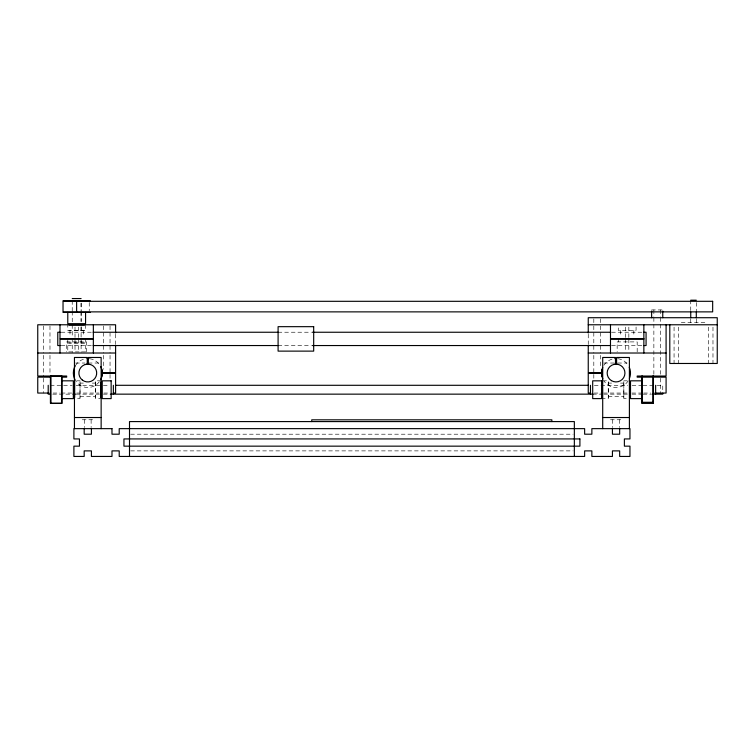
<?xml version="1.0" encoding="UTF-8"?>
<svg xmlns="http://www.w3.org/2000/svg" width="755" height="755" viewBox="0 0 755 755"><rect width="100%" height="100%" fill="white"/><g stroke="black" fill="none" stroke-linecap="round" stroke-linejoin="round"><path stroke-width="0.57" stroke-dasharray="3.77 2.83" d="M651.631 309.927L662.758 309.927M681.293 322.517L705.755 322.517M61.146 332.228L93.356 332.228M278.095 332.228L311.381 332.228M611.635 332.228L643.855 332.228M67.78 343.015L85.56 343.015M61.146 345.564L93.356 345.573M278.095 345.573L311.381 345.573M611.635 345.564L643.855 345.573M75.613 363.032L84.909 363.032M88.354 363.032L99.981 363.032M603.868 363.032L615.495 363.032M617.769 363.032L627.065 363.032M76.67 380.831L80.011 380.822L80.011 398.621L76.67 398.602M101.142 380.831L95.583 380.822L95.583 398.621L101.142 398.602M602.707 380.831L608.266 380.822L608.266 398.621L602.707 398.602M627.169 380.822L623.828 380.831L623.828 398.621L627.169 398.621M80.011 381.936L80.011 397.507M95.583 381.936L95.583 397.507M608.266 381.936L608.266 397.507M623.828 381.936L623.828 397.507M80.011 383.096L83.343 383.096M92.242 383.096L95.583 383.096M608.266 383.096L611.597 383.096M620.497 383.096L623.828 383.096M50.425 385.276L72.187 385.276M76.132 385.295L101.142 385.276M103.369 385.295L109.881 385.295M594.345 385.295L627.707 385.295M632.086 385.295L642.703 385.295M643.109 385.276L653.415 385.276M656.859 385.295L662.758 385.295L662.758 391.581M53.086 393.053L60.164 393.053M61.344 393.053L71.951 393.053M76.67 393.053L99.084 393.053M103.803 393.053L109.701 393.053M594.147 393.053L602.396 393.053M603.575 393.053L627.169 393.053M631.888 393.053L642.505 393.053M643.685 393.053L650.763 393.053M52.718 394.167L72.187 394.167M76.132 394.148L99.405 394.148M103.369 394.148L111.145 394.148M592.694 394.148L602.603 394.148M603.783 394.148L627.707 394.148M632.086 394.148L642.703 394.148M643.109 394.167L651.121 394.167M80.011 396.347L95.583 396.347M608.266 396.347L623.828 396.347M82.238 419.752L93.346 419.752M610.493 419.752L621.601 419.752M130.672 434.2L573.168 434.2M130.672 450.886L573.168 450.886M712.975 327.123L712.975 363.476M708.53 327.123L708.53 363.476M696.299 302.547L696.299 310.767M696.299 318.988L696.299 322.517M690.74 300.197L690.74 310.767M690.74 318.988L690.74 322.517M678.519 327.123L678.519 363.476M674.064 327.123L674.064 363.476M660.521 309.927L660.521 316.6M660.521 317.713L660.531 376.037M660.531 378.293L660.531 393.053M653.868 309.927L653.868 316.6M653.868 317.713L653.858 374.886M637.182 351.905L637.182 341.902L617.156 341.902L617.156 351.905M636.069 327L636.069 330.331L618.269 330.331L618.269 327M633.841 330.331L633.841 336.437M628.84 327.085L628.84 338.618M628.84 339.174L628.84 351.868M625.499 327.085L625.499 338.618M625.499 339.174L625.499 351.868M620.497 330.331L620.497 336.437M619.383 419.752L619.383 427.528M618.269 338.561L618.269 341.902M612.711 419.752L612.72 427.528M600.48 318.884L600.48 324.773M600.48 325.952L600.48 353.019M600.48 355.341L600.48 368.119M593.808 318.884L593.808 324.773M593.808 325.952L593.808 353.019M593.808 355.341L593.808 372.762M593.808 374.48L593.808 379.123M588.249 334.191L588.249 344.78M115.6 334.191L115.6 344.78M110.041 325.952L110.041 353.019M110.041 355.341L110.041 372.762M110.041 374.48L110.041 379.123M103.369 325.952L103.369 353.019M103.369 355.341L103.369 369.28M91.119 419.752L91.129 427.528M89.241 302.481L89.241 310.701M86.683 351.905L86.683 341.902L66.666 341.902L66.666 351.905M85.56 324.773L85.57 330.331L67.78 330.331L67.79 324.773M85.56 338.561L85.56 351.905L67.78 351.905L67.79 338.561M84.456 330.331L68.894 330.331M84.456 343.015L68.894 343.015M84.466 419.752L84.466 427.528M83.343 330.331L83.343 336.437M81.125 303.038L81.125 311.06M81.125 312.202L81.125 321.366M81.125 327L81.125 330.331M81.125 340.788L81.125 343.015M81.106 303.246L81.106 310.296M81.106 311.466L81.106 322.036M81.106 326.736L81.106 337.306M81.106 338.476L81.106 352.566M78.341 327.085L78.341 338.618M78.341 339.174L78.341 351.868M75.009 327.085L75.009 338.618M75.009 339.174L75.009 351.868M72.225 300.754L72.225 311.06M72.244 311.466L72.244 322.036M72.225 324.773L72.244 337.306M72.244 338.476L72.244 352.566M69.998 330.331L69.998 336.437M49.981 325.952L49.981 353.019M49.981 355.322L49.981 374.886M43.309 325.952L43.309 353.019M43.309 355.322L43.309 376.037M43.309 378.293L43.309 393.053M99.264 381.841A14.458 14.458 0 0 1 75.623 380.841M75.406 365.58A14.458 14.458 0 0 1 86.183 358.672M89.685 358.7A14.458 14.458 0 0 1 99.962 365.231M628.217 380.841A14.458 14.458 0 0 1 604.028 381.067M603.877 365.231A14.458 14.458 0 0 1 612.966 358.918M617.939 358.7A14.458 14.458 0 0 1 627.518 364.24"/><path stroke-width="1.13" d="M101.755 376.783L102.218 373.319L115.6 373.319L115.6 393.053L113.241 393.053M602.084 369.299L601.631 372.762L588.249 372.762L588.249 345.96M85.306 364.495L87.24 364.203L87.24 357.474L74.452 357.474L74.452 428.642M613.928 364.401L615.495 364.221L615.495 357.474L602.707 357.474L602.707 428.642M72.244 298.555L81.106 298.555M690.74 300.197L696.299 300.197M63.033 300.754L90.317 300.754M63.08 312.428L90.27 312.428M588.249 324.773L717.25 324.773M68.894 324.999L84.456 324.999M60.126 332.247L57.767 332.247L57.767 345.545L60.126 345.545M93.139 332.247L278.236 332.247M312.428 332.247L610.71 332.247M643.713 332.247L646.072 332.247L646.072 345.545L643.713 345.545M93.356 338.618L59.994 338.618L59.994 324.773M643.855 338.618L610.484 338.618L610.484 324.773M93.356 339.174L59.994 339.174L59.994 353.019M643.855 339.174L610.484 339.174L610.484 353.019M93.139 345.545L278.236 345.545M312.428 345.545L610.71 345.545M37.75 353.019L115.6 353.019M588.249 353.019L666.089 353.019M50.981 376.16L61.551 376.16M50.472 377.151L37.75 377.151L37.75 393.053L49.009 393.053M62.042 377.151L66.666 377.151L66.666 376.037L37.75 376.037L37.75 324.773L115.6 324.773L115.6 333.012M641.807 377.151L637.182 377.151L637.182 376.037L666.089 376.037L666.089 324.773M642.297 377.151L666.089 377.151L666.089 393.053L654.84 393.053M62.108 380.822L73.339 380.822L73.339 398.621L62.108 398.621M641.741 380.822L630.51 380.822L630.51 398.621L641.741 398.621M115.439 385.295L588.447 385.295M590.608 393.053L588.249 393.053L588.249 373.319L601.631 373.319L602.084 376.783M50.566 394.148L48.207 394.148L48.207 385.295M72.971 394.148L75.33 394.148M110.721 394.148L593.166 394.148M652.141 394.148L662.758 394.148L662.758 393.147M642.297 402.283L652.858 402.283M50.981 403.283L61.551 403.283M74.452 417.524L101.142 417.524M602.707 417.524L629.396 417.524M89.911 364.401L88.354 364.221L88.354 357.474L101.142 357.474L101.142 428.642M618.534 364.495L616.609 364.203L616.609 357.474L629.396 357.474L629.396 428.642M101.755 369.299L102.218 372.762L115.6 372.762L115.6 345.96M696.299 311.947L696.299 317.817M690.74 311.947L690.74 317.817M669.798 324.773L669.798 363.476L717.25 363.476L717.25 317.713L588.249 317.713L588.249 333.012M662.758 311.041L662.758 317.713M655.642 385.295L655.642 394.148M653.415 376.075L653.415 403.359M652.858 376.037L652.858 403.397L642.297 403.397L642.297 376.037M651.631 311.041L651.631 317.713M643.855 324.773L643.855 353.019M641.741 376.132L641.741 403.312M619.666 428.642L619.666 434.2L612.437 434.2L612.437 428.642M590.467 385.295L590.467 394.148M574.347 456.445L574.347 421.583L129.501 421.583L129.501 456.445M551.858 421.583L551.858 419.827L311.749 419.827L311.749 421.583M113.373 385.295L113.373 394.148M100.915 381.936L100.915 397.507M93.356 324.773L93.356 353.019M91.412 428.642L91.412 434.2L84.183 434.2L84.183 428.642M85.57 312.428L85.57 323.659L67.78 323.659L67.78 312.428M76.623 301.311L76.623 311.872M74.669 381.936L74.669 397.507M62.108 376.132L62.108 403.312M61.551 376.037L61.551 403.397L50.981 403.397L50.981 376.075M50.425 376.075L50.425 403.359M100.764 366.637A14.458 14.458 0 0 1 100.641 379.671M75.273 380.265A14.458 14.458 0 0 1 75.273 365.807M87.118 358.597A14.458 14.458 0 0 1 89.014 358.634M629.292 367.251A14.458 14.458 0 0 1 629.406 378.576M602.801 378.821A14.458 14.458 0 0 1 602.688 367.506M614.834 358.634A14.458 14.458 0 0 1 616.722 358.597M712.663 301.311L63.033 301.311L63.033 311.872L712.663 311.872L712.663 301.311M313.684 326.67L278.095 326.67L278.095 351.122L313.684 351.122L313.684 326.67M111.145 380.831L102.255 380.831L102.255 398.612L111.145 398.612L111.145 380.831M601.593 380.831L592.694 380.831L592.694 398.612L601.593 398.612L601.593 380.831M111.985 428.642L73.896 428.642L73.896 438.929L79.454 438.929L79.454 446.158L73.896 446.158L73.896 456.445L84.183 456.445L84.183 450.886L91.412 450.886L91.412 456.445L111.985 456.445L111.985 450.886L119.214 450.886L119.214 456.445L584.634 456.445L584.634 450.886L591.863 450.886L591.863 456.445L612.437 456.445L612.437 450.886L619.666 450.886L619.666 456.445L629.953 456.445L629.953 446.158L624.385 446.158L624.385 438.929L629.953 438.929L629.953 428.642L591.863 428.642L591.863 434.2L584.634 434.2L584.634 428.642L119.214 428.642L119.214 434.2L111.985 434.2L111.985 428.642M579.906 438.929L123.943 438.929L123.943 446.158L579.906 446.158L579.906 438.929M82.323 380.058A8.9 8.9 0 0 0 96.612 374.263A8.9 8.9 0 0 0 84.447 364.797A8.9 8.9 0 0 0 82.323 380.058M611.437 380.643A8.9 8.9 0 0 0 624.942 373.234A8.9 8.9 0 0 0 611.767 365.241A8.9 8.9 0 0 0 611.437 380.643"/></g></svg>
